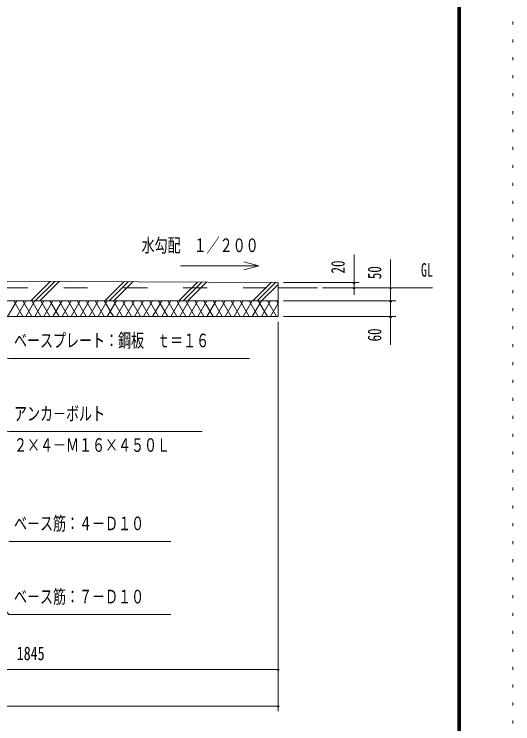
# Model space of a CAD drawing. Units: millimetres, scale not verified. Extents: x -31545 to 31552, y -14700 to 14700.
# Drawn here: x 24879 to 31552, y -4305 to 5198 of the extents above; entities that cross this region are included whole.
import ezdxf
from ezdxf.enums import TextEntityAlignment as Align

# ---------------------------------------------------------------- set-up
doc = ezdxf.new("R2010")
doc.units = ezdxf.units.MM
doc.header["$LTSCALE"] = 80
doc.linetypes.add('USER2', pattern=[10, 4, -6])
doc.linetypes.add('USER4', pattern=[3, 0.5, -2.5])
for name, color, linetype, lineweight in [('0-6_2-02BOLD', 7, 'Continuous', 18), ('0-7_2-12HIDDEN', 3, 'USER2', 18), ('0-A_2-52DIM', 3, 'Continuous', 18), ('0-B_2-62HATCH', 2, 'Continuous', 18), ('0-C_F-F1PAPER', 5, 'Continuous', 18), ('0-D_F-E_J_ADD', 5, 'USER4', 18)]:
    doc.layers.add(name, color=color, linetype=linetype, lineweight=lineweight)
doc.styles.add('ＭＳ ゴシック', font='')
doc.styles.get('ＭＳ ゴシック').set_extended_font_data('MS Gothic')

msp = doc.modelspace()

# ---------------------------------------------------------------- linework, layer by layer
at = {"layer": '0-6_2-02BOLD'}
for p, q in [((28411.91, 1602.9), (22110.33, 1634.25)), ((28411.91, 1532.9), (28936.9, 1532.9))]:
    msp.add_line(p, q, dxfattribs=at)
for points in [[(22776.91, 1147.9), (28411.91, 1147.9), (28411.91, 1602.9)], [(22776.91, 1007.9), (22776.91, 1357.9), (28411.91, 1357.9)]]:
    msp.add_lwpolyline(points, dxfattribs=at)
at = {"layer": '0-7_2-12HIDDEN'}
msp.add_line((14341.92, 1532.9), (28411.92, 1532.9), dxfattribs=at)
at = {"layer": '0-A_2-52DIM'}
for p, q in [((29426.91, 1438.97), (29426.91, 1980.9)), ((29916.92, 1910.9), (29916.92, 769.9)), ((28154.91, 1827.81), (27952.05, 1773.46)), ((28481.9, 1602.9), (29496.91, 1602.9)), ((30476.91, 1532.9), (29006.9, 1532.9)), ((29440.91, 1602.9), (29412.91, 1602.9)), ((29440.91, 1532.9), (29412.91, 1532.9)), ((29930.92, 1532.9), (29902.92, 1532.9)), ((28481.9, 1357.9), (29986.91, 1357.9)), ((29930.92, 1357.9), (29902.92, 1357.9)), ((29986.91, 1147.9), (28481.9, 1147.9)), ((29930.92, 1147.9), (29902.92, 1147.9)), ((28411.91, 1077.9), (28411.91, -4137.1)), ((24806.91, -1862.1), (26976.91, -1862.1)), ((28411.91, -3577.1), (14341.91, -3577.1)), ((28425.91, -3577.1), (28397.91, -3577.1)), ((28411.91, -4067.1), (14341.91, -4067.1)), ((28425.91, -4067.1), (28397.91, -4067.1))]:
    msp.add_line(p, q, dxfattribs=at)
for points in [[(27952.05, 1882.17), (28154.91, 1827.81), (27104.91, 1827.81)], [(22372.32, 1034.8), (24806.91, 587.9), (28026.91, 587.9)], [(27396.91, -392.1), (24806.91, -392.1), (22315.71, 154.53)], [(26976.91, -2842.1), (24806.91, -2842.1), (22955.62, -539.65)]]:
    msp.add_lwpolyline(points, dxfattribs=at)
for centre in [(29426.91, 1602.9), (29426.91, 1532.9), (29916.92, 1532.9), (29916.92, 1357.9), (29916.92, 1147.9), (28411.91, -3577.1), (28411.91, -4067.1)]:
    msp.add_arc(centre, 14, 180, 0, dxfattribs=at)
at = {"layer": '0-B_2-62HATCH'}
for p, q in [((25102.31, 1357.9), (25362.48, 1618.07)), ((25421.59, 1617.78), (25161.71, 1357.9)), ((25221.11, 1357.9), (25480.69, 1617.49)), ((26092.26, 1357.9), (26347.54, 1613.17)), ((26406.64, 1612.88), (26151.66, 1357.9)), ((26211.06, 1357.9), (26465.74, 1612.59)), ((27082.21, 1357.9), (27332.58, 1608.27)), ((27391.69, 1607.98), (27141.61, 1357.9)), ((27201.01, 1357.9), (27450.79, 1607.68)), ((28317.63, 1603.37), (28072.16, 1357.9)), ((28376.73, 1603.08), (28131.55, 1357.9)), ((28190.95, 1357.9), (28411.91, 1578.86)), ((24913.18, 1357.9), (24791.93, 1147.9)), ((24994, 1147.9), (24872.76, 1357.9)), ((24913.18, 1147.9), (25034.41, 1357.9)), ((24994, 1357.9), (25115.25, 1147.9)), ((25155.66, 1357.9), (25034.41, 1147.9)), ((25236.49, 1147.9), (25115.25, 1357.9)), ((25155.66, 1147.9), (25276.9, 1357.9)), ((25236.49, 1357.9), (25357.73, 1147.9)), ((25398.15, 1357.9), (25276.91, 1147.9)), ((25478.98, 1147.9), (25357.73, 1357.9)), ((25398.15, 1147.9), (25519.39, 1357.9)), ((25478.98, 1357.9), (25600.23, 1147.9)), ((25640.63, 1357.9), (25519.39, 1147.9)), ((25721.46, 1147.9), (25600.23, 1357.9)), ((25640.63, 1147.9), (25761.88, 1357.9)), ((25721.46, 1357.9), (25842.71, 1147.9)), ((25883.12, 1357.9), (25761.88, 1147.9)), ((25963.95, 1147.9), (25842.71, 1357.9)), ((25883.12, 1147.9), (26004.37, 1357.9)), ((25963.95, 1357.9), (26085.19, 1147.9)), ((26125.61, 1357.9), (26004.37, 1147.9)), ((26085.19, 1357.9), (26206.44, 1147.9)), ((26125.61, 1147.9), (26246.86, 1357.9)), ((26327.68, 1147.9), (26206.45, 1357.9)), ((26246.86, 1147.9), (26368.1, 1357.9)), ((26327.68, 1357.9), (26448.92, 1147.9)), ((26489.34, 1357.9), (26368.1, 1147.9)), ((26570.17, 1147.9), (26448.93, 1357.9)), ((26489.34, 1147.9), (26610.58, 1357.9)), ((26570.17, 1357.9), (26691.42, 1147.9)), ((26731.83, 1357.9), (26610.59, 1147.9)), ((26812.66, 1147.9), (26691.42, 1357.9)), ((26731.83, 1147.9), (26853.08, 1357.9)), ((26812.66, 1357.9), (26933.91, 1147.9)), ((26974.31, 1357.9), (26853.08, 1147.9)), ((26933.91, 1357.9), (27055.14, 1147.9)), ((26974.31, 1147.9), (27095.56, 1357.9)), ((27176.39, 1147.9), (27055.14, 1357.9)), ((27095.56, 1147.9), (27216.8, 1357.9)), ((27176.39, 1357.9), (27297.63, 1147.9)), ((27338.05, 1357.9), (27216.8, 1147.9)), ((27418.88, 1147.9), (27297.64, 1357.9)), ((27338.05, 1147.9), (27459.3, 1357.9)), ((27418.88, 1357.9), (27540.13, 1147.9)), ((27580.54, 1357.9), (27459.3, 1147.9)), ((27661.36, 1147.9), (27540.13, 1357.9)), ((27580.54, 1147.9), (27701.78, 1357.9)), ((27661.36, 1357.9), (27782.61, 1147.9)), ((27823.02, 1357.9), (27701.78, 1147.9)), ((27903.85, 1147.9), (27782.61, 1357.9)), ((27823.02, 1147.9), (27944.27, 1357.9)), ((27903.85, 1357.9), (28025.1, 1147.9)), ((28065.51, 1357.9), (27944.27, 1147.9)), ((28146.34, 1147.9), (28025.1, 1357.9)), ((28065.51, 1147.9), (28186.76, 1357.9)), ((28146.34, 1357.9), (28267.59, 1147.9)), ((28307.99, 1357.9), (28186.76, 1147.9)), ((28267.59, 1357.9), (28388.82, 1147.9)), ((28411.91, 1317.93), (28388.83, 1357.9)), ((28307.99, 1147.9), (28411.91, 1327.88))]:
    msp.add_line(p, q, dxfattribs=at)
at = {"layer": '0-C_F-F1PAPER'}
for points in [[(30852.03, -14000), (-9327.96, -14000), (-9327.96, 14140), (30852.03, 14140)], [(30848.53, -13996.5), (30848.53, 14136.5), (-9324.46, 14136.5), (-9324.46, -13996.5)], [(30845.03, -13993), (30845.03, 14133), (-9320.96, 14133), (-9320.96, -13993)], [(30841.53, -13989.5), (-9317.46, -13989.5), (-9317.46, 14129.5), (30841.53, 14129.5)], [(30838.03, -13986), (30838.03, 14126), (-9313.96, 14126), (-9313.96, -13986)], [(30834.53, -13982.5), (-9310.46, -13982.5), (-9310.46, 14122.5), (30834.53, 14122.5)], [(30831.03, -13979), (30831.03, 14119), (-9306.96, 14119), (-9306.96, -13979)], [(30827.54, -13975.5), (-9303.46, -13975.5), (-9303.46, 14115.5), (30827.54, 14115.5)], [(30824.03, -13972), (-9299.96, -13972), (-9299.96, 14112), (30824.03, 14112)], [(30820.53, -13968.5), (-9296.46, -13968.5), (-9296.46, 14108.5), (30820.53, 14108.5)], [(30817.03, -13965), (30817.03, 14105), (-9292.96, 14105), (-9292.96, -13965)]]:
    msp.add_lwpolyline(points, close=True, dxfattribs=at)
at = {"layer": '0-D_F-E_J_ADD'}
msp.add_lwpolyline([(31552.03, -14700), (-10027.97, -14700), (-10027.97, 14700), (31552.03, 14700)], close=True, dxfattribs=at)

# ---------------------------------------------------------------- texts
at = {"layer": '0-A_2-52DIM', "color": 7, "style": 'ＭＳ ゴシック'}
for s, width, p in [('水勾配\u3000１／２００', 0.7, (26584.75, 1957.68)), ('GL', 0.65, (30322.9, 1627.77)), ('ベースプレート：鋼板\u3000ｔ＝１６', 0.7, (24876.91, 682.77)), ('アンカ－ボルト', 0.7, (24876.91, -297.23)), ('２×４－Ｍ１６×４５０Ｌ', 0.7, (24876.91, -717.23)), ('ベ－ス筋：４－Ｄ１０', 0.7, (24876.9, -1767.23)), ('ベ－ス筋：７－Ｄ１０', 0.7, (24876.9, -2747.23)), ('1845', 0.75, (24914.04, -3507.1))]:
    msp.add_text(s, height=182.3, dxfattribs=dict(at, width=width)).set_placement(p, align=Align.BOTTOM_LEFT)
at = {"layer": '0-A_2-52DIM', "color": 7, "style": 'ＭＳ ゴシック', "width": 0.7}
for s, p in [('20', (29356.91, 1725.66)), ('50', (29846.91, 1649.5)), ('60', (29846.91, 815.94))]:
    msp.add_text(s, height=182.3, rotation=90, dxfattribs=at).set_placement(p, align=Align.BOTTOM_LEFT)

doc.saveas('drawing.dxf')
